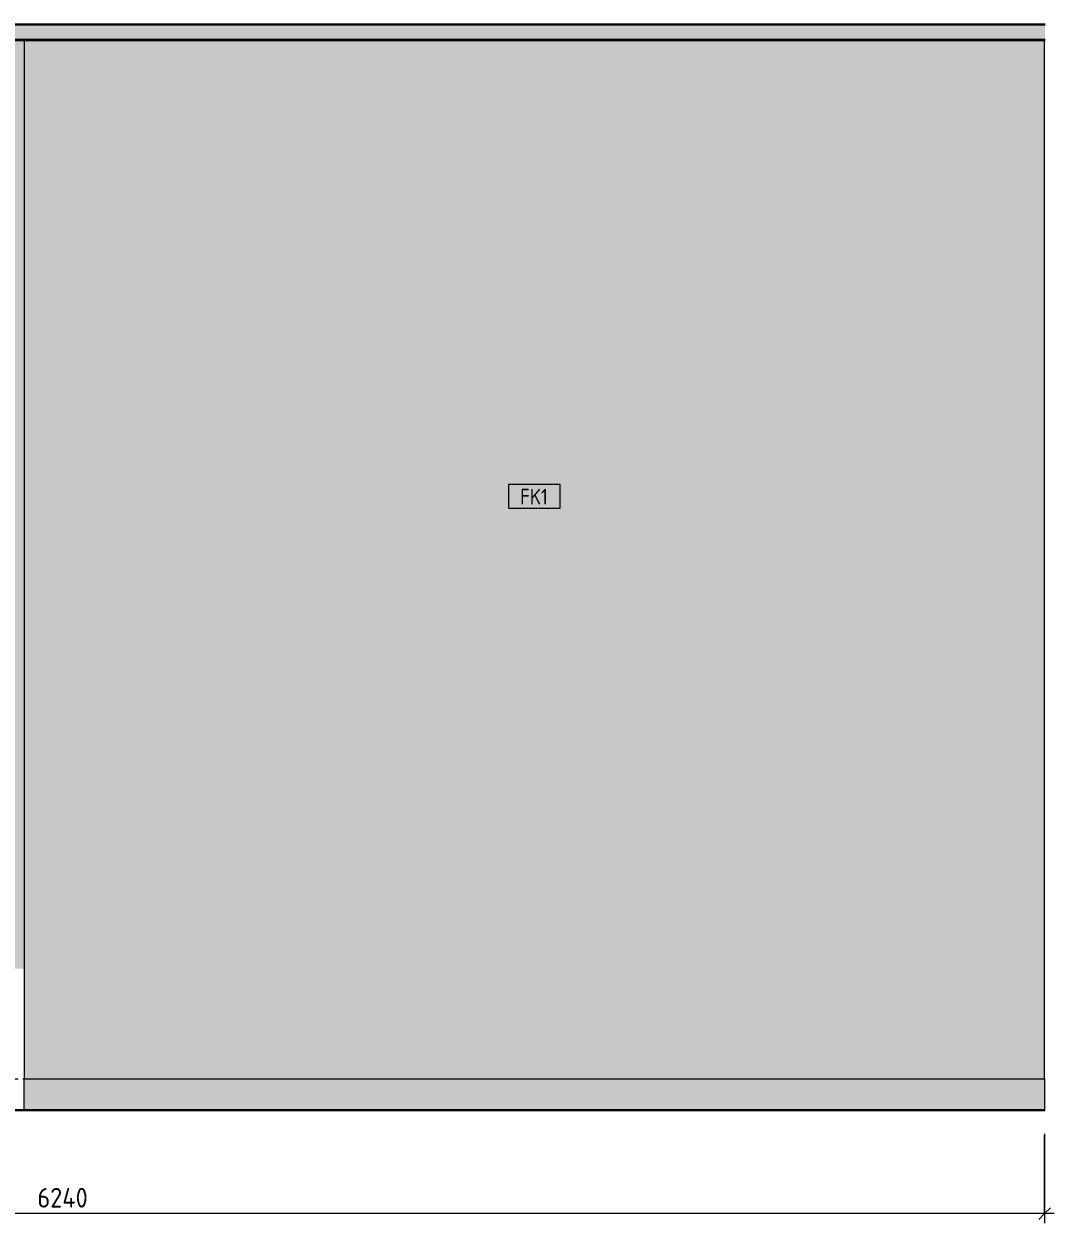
# Model space of a CAD drawing. Header units: millimetres. Extents: x 855 to 103073, y -1987 to 27400.
# Drawn here: x 53783 to 57056, y -358 to 3451 of the extents above; entities that cross this region are included whole.
import ezdxf

# ---------------------------------------------------------------- set-up
doc = ezdxf.new("R2010")
doc.units = ezdxf.units.MM
for name, color, linetype, lineweight in [('A-ANNO-DIMS', 7, 'Continuous', 9), ('A-ANNO-DIMS-25', 7, 'Continuous', 9), ('A-GENM', 7, 'Continuous', 9), ('A-WALL-IDEN', 7, 'Continuous', 9), ('A-WALL-PATT', 7, 'Continuous', 9), ('E-ELEC-EQPM', 7, 'Continuous', 9), ('I-WALL', 7, 'Continuous', 9)]:
    doc.layers.add(name, color=color, linetype=linetype, lineweight=lineweight)
for name, color, linetype, lineweight, true_color in [('A-CLNG-1', 7, 'Continuous', 9, 0x787878), ('A-CLNG-FNSH-1', 7, 'Continuous', 30, 0x3c3c3c), ('A-FLOR-FNSH-2', 7, 'Continuous', 30, 0x3c3c3c), ('Q-SPCQ-1', 9, 'Continuous', 9, 0x808080), ('Q-SPCQ-2', 7, 'Continuous', 9, 0x7f7f7f)]:
    doc.layers.add(name, color=color, linetype=linetype, lineweight=lineweight, true_color=true_color)
doc.styles.add('GOST Common_5', font='GOST_Common.ttf', dxfattribs={"width": 0.9, "height": 50})
doc.styles.add('ISOCPEUR_1', font='isocpeur.ttf', dxfattribs={"width": 0.9, "height": 62.5})
doc.dimstyles.new('ISO-2_5_0_9К_БОЛЬШОЙ', dxfattribs={"dimscale": 304.8, "dimtxt": 62.248823, "dimasz": 0.123031, "dimexe": 0.098425, "dimexo": 0.246063, "dimgap": 0, "dimtad": 1, "dimdec": 0, "dimrnd": 10, "dimzin": 0, "dimdsep": 46, "dimtxsty": 'ISOCPEUR_1', "dimblk1": 'OBLIQUE', "dimblk2": 'OBLIQUE', "dimsah": 1, "dimcen": 0.09, "dimdle": 0.098425, "dimazin": 0, "dimtfac": 1, "dimtdec": 4, "dimtix": 1, "dimtmove": 0, "dimatfit": 3, "dimfxl": 1, "dimtvp": 1, "dimtolj": 1, "dimtzin": 0, "dimarcsym": 2})

# ---------------------------------------------------------------- blocks, each defined once
blk = doc.blocks.new('Рамки - Рамка х1-25282438-Развертка 1_02-3')
at = {"layer": 'E-ELEC-EQPM'}
for p, q in [((6781, 1841), (6782.3, 1841)), ((6781, 1759), (6782.3, 1759))]:
    blk.add_line(p, q, dxfattribs=at)
blk = doc.blocks.new('Плинтус - Плинтус керамогранит бежевый-32865254-Развертка 1_02-3')
at = {"layer": 'A-GENM'}
blk.add_line((6781, 100), (6782.3, 100), dxfattribs=at)
blk = doc.blocks.new('_Считыватель карт - Тип 1-29506750-Развертка 1_02-3')
at = {"layer": 'Q-SPCQ-2'}
blk.add_hatch(color=256, dxfattribs=at).paths.add_polyline_path([(6782.3, 1550), (6782.3, 1650), (6781, 1650), (6781, 1550)])
at = {"layer": 'Q-SPCQ-1'}
for p, q in [((6781, 1650), (6782.3, 1650)), ((6782.3, 1550), (6781, 1550))]:
    blk.add_line(p, q, dxfattribs=at)
blk = doc.blocks.new('Плинтус - Плинтус керамогранит бежевый-32865700-Развертка 1_02-3')
at = {"layer": 'A-GENM'}
blk.add_hatch(color=256, dxfattribs=at).paths.add_polyline_path([(6365.3, 0), (6781, 0), (6781, 100), (3539, 100), (3539, 0), (5948.3, 0)])
for p, q in [((3539, 100), (6781, 100)), ((3539, 0), (3539, 100)), ((6781, 100), (6781, 0))]:
    blk.add_line(p, q, dxfattribs=at)
blk = doc.blocks.new('Плинтус - Плинтус керамогранит бежевый-32868421-Развертка 1_02-3')
at = {"layer": 'A-GENM'}
blk.add_hatch(color=256, dxfattribs=at).paths.add_polyline_path([(3539, 0), (3539, 99.9), (3537.7, 99.9), (3537.7, 0)])
for p, q in [((1852.7, 99.9), (3520.1, 99.9)), ((3535.1, 99.9), (3537.7, 99.9)), ((3537.7, 99.9), (3539, 99.9))]:
    blk.add_line(p, q, dxfattribs=at)
blk = doc.blocks.new('DIMBLOCK56-Развертка 1_02-3')
at = {"layer": 'A-ANNO-DIMS-25'}
for p, q in [((50789.5, -75), (50789.5, -358.3)), ((57025.5, -75), (57025.5, -358.3)), ((50789.5, -328.3), (50789.5, -80)), ((57025.5, -328.3), (57025.5, -80)), ((57055.5, -328.3), (50789.5, -328.3))]:
    blk.add_line(p, q, dxfattribs=at)
at = {"layer": 'A-ANNO-DIMS-25', "lineweight": 20}
for p, q in [((50789.5, -328.3), (50770.8, -347.1)), ((50789.5, -328.3), (50808.3, -309.6)), ((57025.5, -328.3), (57006.8, -347.1)), ((57025.5, -328.3), (57044.3, -309.6))]:
    blk.add_line(p, q, dxfattribs=at)
at = {"layer": 'A-ANNO-DIMS-25', "color": 0, "insert": (53825.5, -246.7), "char_height": 62.5, "width": 196.802, "attachment_point": 1, "line_spacing_factor": 1.149209, "style": 'ISOCPEUR_1'}
blk.add_mtext('6240', dxfattribs=at)
blk = doc.blocks.new('_Oblique')
at = {"color": 0, "linetype": 'ByBlock', "lineweight": -2}
blk.add_line((-0.5, -0.5), (0.5, 0.5), dxfattribs=at)
blk = doc.blocks.new('М_стена_0001 - Типоразмер_без рамки-25382661-Развертка 1_02-3')
at = {"layer": 'A-WALL-IDEN'}
for p, q in [((411.2, 1988.1), (247.9, 1988.1)), ((247.9, 1988.1), (247.9, 1913.1)), ((411.2, 1913.1), (411.2, 1988.1)), ((247.9, 1913.1), (411.2, 1913.1))]:
    blk.add_line(p, q, dxfattribs=at)

msp = doc.modelspace()

# ---------------------------------------------------------------- hatches: boundary and pattern name
at = {"layer": 'A-CLNG-1'}
msp.add_hatch(color=256, dxfattribs=at).paths.add_polyline_path([(55358.7, 3400), (57026.9, 3400), (57026.9, 3450), (50374.5, 3450), (50374.6, 3400), (53783.5, 3400)])
at = {"layer": 'A-WALL-PATT'}
h = msp.add_hatch(color=256, dxfattribs=at)
h.paths.add_polyline_path([(53782.3, 99.9), (53783.5, 100), (53783.5, 3400), (52075.5, 3400), (52075.5, 100), (52082.3, 100), (52082.3, 450), (53782.3, 450), (53782.3, 100)])
h.paths.add_polyline_path([(53690.6, 3450), (53783.5, 3450), (53783.5, 3451.2), (52075.5, 3451.2), (52075.5, 3450)])
h = msp.add_hatch(color=256, dxfattribs=at)
h.paths.add_polyline_path([(53783.5, 100), (57025.5, 100), (57025.5, 3400), (53783.5, 3400), (53783.5, 858.9)])
h.paths.add_polyline_path([(55358.7, 3450), (57025.5, 3450), (57025.5, 3451.2), (53783.5, 3451.2), (53783.5, 3450)])

# ---------------------------------------------------------------- linework, layer by layer
at = {"layer": 'A-CLNG-FNSH-1'}
for p, q in [((57026.9, 3450), (50374.5, 3450)), ((57026.9, 3401), (50374.5, 3401)), ((50374.5, 3400), (57026.9, 3400))]:
    msp.add_line(p, q, dxfattribs=at)
at = {"layer": 'A-FLOR-FNSH-2'}
for p, q in [((57026.9, 0), (50789.5, 0)), ((57026.9, -0.1), (50354.4, -0.1))]:
    msp.add_line(p, q, dxfattribs=at)
at = {"layer": 'I-WALL'}
for p, q in [((53783.5, 3451.2), (53783.5, 3450)), ((57025.5, 3450), (57025.5, 3451.2)), ((53783.5, 3400), (53783.5, 100)), ((57025.5, 100), (57025.5, 3400))]:
    msp.add_line(p, q, dxfattribs=at)

# ---------------------------------------------------------------- block references
at = {"layer": 'A-GENM'}
for name in ['Плинтус - Плинтус керамогранит бежевый-32868421-Развертка 1_02-3', 'Плинтус - Плинтус керамогранит бежевый-32865700-Развертка 1_02-3', 'Плинтус - Плинтус керамогранит бежевый-32865254-Развертка 1_02-3']:
    msp.add_blockref(name, (50244.5, 0), dxfattribs=at)
at = {"layer": 'A-WALL-IDEN'}
msp.add_blockref('М_стена_0001 - Типоразмер_без рамки-25382661-Развертка 1_02-3', (55074.8, 0), dxfattribs=at)
at = {"layer": 'E-ELEC-EQPM'}
msp.add_blockref('Рамки - Рамка х1-25282438-Развертка 1_02-3', (50244.5, 0), dxfattribs=at)
at = {"layer": 'Q-SPCQ-1'}
msp.add_blockref('_Считыватель карт - Тип 1-29506750-Развертка 1_02-3', (50244.5, 0), dxfattribs=at)

# ---------------------------------------------------------------- texts
at = {"layer": 'A-WALL-IDEN', "insert": (55359.5, 1974.5), "char_height": 50, "width": 111.835, "attachment_point": 1, "style": 'GOST Common_5'}
msp.add_mtext('FK1', dxfattribs=at)

# ---------------------------------------------------------------- dimensions: what is measured, and where the dimension line sits
at = {"layer": 'A-ANNO-DIMS'}
dim = msp.add_linear_dim(base=(50789.5, -328.3), p1=(57025.5, 0), p2=(50789.5, 0), dimstyle='ISO-2_5_0_9К_БОЛЬШОЙ', override={"dimpost": '<>', "dimfxl": 6236.000102}, dxfattribs=at)
dim.commit()
dim.dimension.update_dxf_attribs({"geometry": 'DIMBLOCK56-Развертка 1_02-3', "text_midpoint": (53907.5, -297.1)})

doc.saveas('drawing.dxf')
